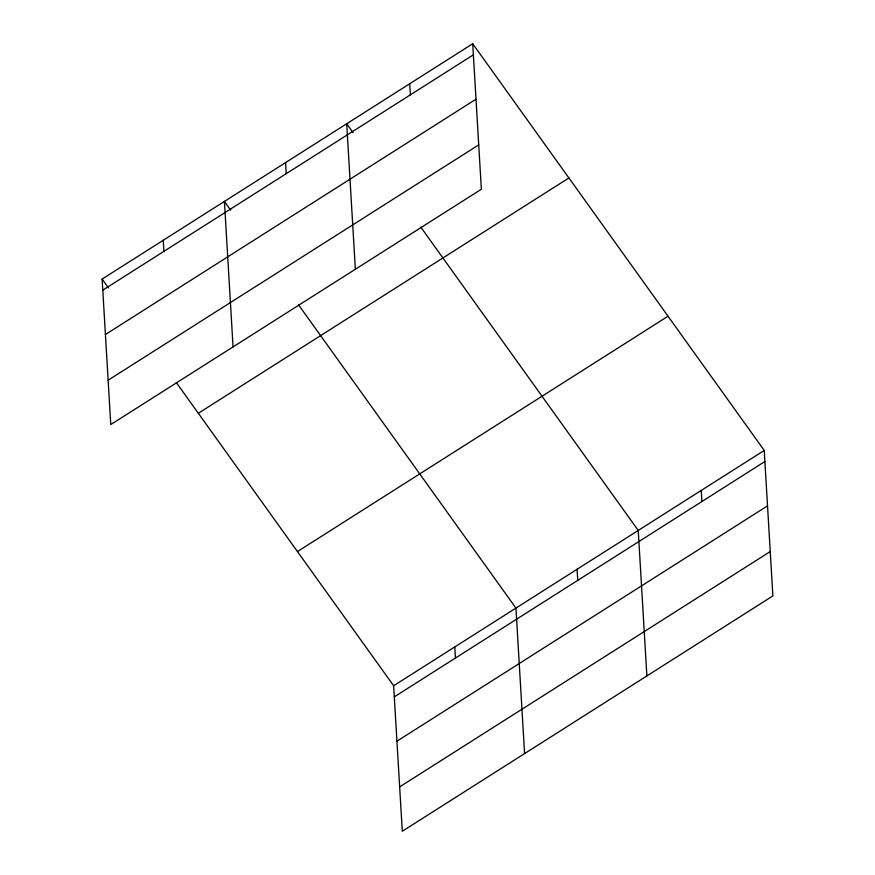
<?xml version="1.0" encoding="UTF-8"?>
<svg xmlns="http://www.w3.org/2000/svg" width="875" height="875" viewBox="0 0 875 875"><rect width="100%" height="100%" fill="white"/><g stroke="black" fill="none" stroke-linecap="round" stroke-linejoin="round"><path stroke-width="1.31" d="M472.708 43.75L481.359 189.241L110.764 424.561L102.123 279.081L472.708 43.75L764.236 450.439L772.877 595.919L402.292 831.25L393.641 685.759L176.247 382.484M102.78 290.172L473.375 54.841M105.416 334.523L476.011 99.192M108.128 380.209L478.723 144.889M198.319 413.284L568.914 177.953M297.445 551.556L668.03 316.225M393.641 685.759L764.236 450.439M394.308 696.861L764.892 461.53M396.933 741.202L767.528 505.881M399.656 786.898L770.241 551.567M353.019 132.562L346.708 123.758L355.359 269.248M420.831 227.172L638.236 530.447L646.877 675.938M230.727 210.219L224.416 201.425L233.056 346.905M298.539 304.828L515.944 608.103L524.584 753.594M102.123 279.081L108.423 287.875M701.236 490.438L701.892 501.539M577.084 569.275L577.752 580.366M454.792 646.931L455.448 658.022M409.708 83.759L410.375 94.85M285.567 162.586L286.223 173.677M163.264 240.253L163.931 251.344"/></g></svg>
